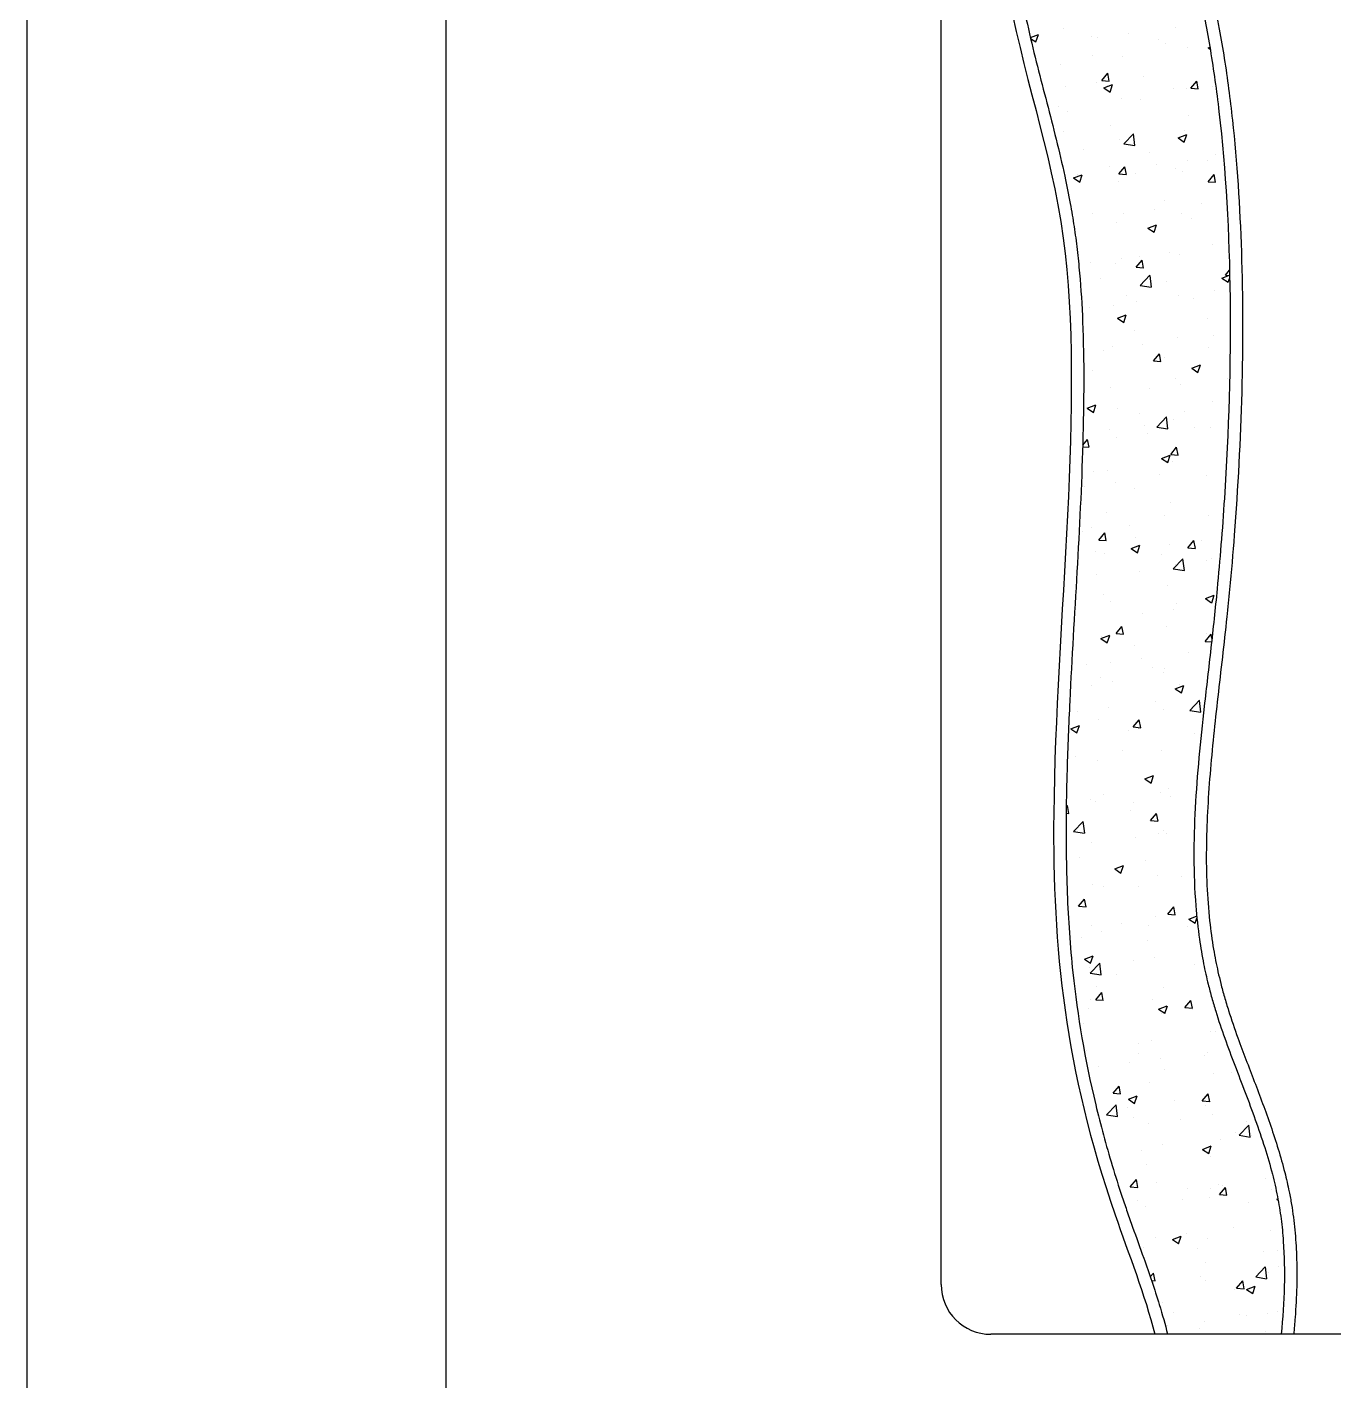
# Model space of a CAD drawing. Header units: inches. Extents: x 7.5 to 50, y 15.4 to 40.2.
# Drawn here: x 28.975 to 30.026, y 20.61 to 21.699 of the extents above; entities that cross this region are included whole.
import ezdxf

# ---------------------------------------------------------------- set-up
doc = ezdxf.new("R2010")
doc.units = ezdxf.units.IN
doc.header["$MEASUREMENT"] = 0
doc.layers.add('02', color=2, linetype='Continuous')
doc.layers.add('kadrbm', color=4, linetype='Continuous')

# ---------------------------------------------------------------- blocks, each defined once
blk = doc.blocks.new('kadrbm')
at = {"layer": 'kadrbm', "color": 4}
blk.add_lwpolyline([(0, 0), (0, 24.7972), (21, 24.7972), (21, 0), (0, 0)], close=True, dxfattribs=at)
blk.add_lwpolyline([(20.6631, 0.3257), (20.6631, 24.4603), (0.3369, 24.4603), (0.3369, 0.3257), (20.6631, 0.3257)], dxfattribs=at)

msp = doc.modelspace()

# ---------------------------------------------------------------- linework, layer by layer
at = {"layer": '02'}
for p, q in [((29.7104, 20.6878), (29.7104, 22.7478)), ((29.8085, 21.6985), (29.8085, 21.6985)), ((29.8993, 21.6991), (29.8993, 21.6991)), ((29.7822, 21.6911), (29.7886, 21.6935)), ((29.7824, 21.6903), (29.7866, 21.6875)), ((29.7866, 21.6875), (29.7887, 21.6935)), ((29.8317, 21.6918), (29.8317, 21.6918)), ((29.8364, 21.6908), (29.8364, 21.6908)), ((29.8614, 21.6941), (29.8614, 21.6941)), ((29.8851, 21.6896), (29.8851, 21.6896)), ((29.8908, 21.6866), (29.8908, 21.6866)), ((29.8325, 21.6765), (29.8325, 21.6765)), ((29.8567, 21.6755), (29.8567, 21.6755)), ((29.9087, 21.683), (29.9087, 21.683)), ((29.9253, 21.6828), (29.9266, 21.6833)), ((29.9253, 21.6828), (29.9269, 21.6818)), ((29.8062, 21.6691), (29.8062, 21.6691)), ((29.8351, 21.6546), (29.8351, 21.6546)), ((29.8396, 21.6566), (29.8444, 21.6624)), ((29.8396, 21.6566), (29.8456, 21.6561)), ((29.8456, 21.6561), (29.8444, 21.6624)), ((29.873, 21.6596), (29.873, 21.6596)), ((29.9113, 21.6503), (29.9161, 21.6561)), ((29.9173, 21.6498), (29.9161, 21.6561)), ((29.8101, 21.6513), (29.8101, 21.6513)), ((29.8413, 21.6506), (29.8483, 21.6533)), ((29.8413, 21.6506), (29.8463, 21.6472)), ((29.8441, 21.6522), (29.8441, 21.6522)), ((29.8463, 21.6472), (29.8483, 21.6532)), ((29.8975, 21.6499), (29.8975, 21.6499)), ((29.9075, 21.6497), (29.9075, 21.6497)), ((29.9113, 21.6503), (29.9173, 21.6498)), ((29.929, 21.6516), (29.929, 21.6516)), ((29.805, 21.6358), (29.805, 21.6358)), ((29.8555, 21.6422), (29.8555, 21.6422)), ((29.8707, 21.6416), (29.8707, 21.6416)), ((29.8124, 21.6315), (29.8124, 21.6315)), ((29.9098, 21.6285), (29.9098, 21.6285)), ((29.8088, 21.6152), (29.8088, 21.6152)), ((29.8467, 21.6202), (29.8467, 21.6202)), ((29.8574, 21.6056), (29.8652, 21.6137)), ((29.8663, 21.6042), (29.8652, 21.6137)), ((29.901, 21.6103), (29.908, 21.613)), ((29.901, 21.6103), (29.906, 21.607)), ((29.906, 21.6069), (29.908, 21.613)), ((29.9062, 21.6164), (29.9062, 21.6164)), ((29.8246, 21.6011), (29.8246, 21.6011)), ((29.8543, 21.6089), (29.8543, 21.6089)), ((29.8574, 21.6056), (29.8663, 21.6042)), ((29.878, 21.5988), (29.878, 21.5988)), ((29.8835, 21.589), (29.8835, 21.589)), ((29.9085, 21.5923), (29.9085, 21.5923)), ((29.9249, 21.5919), (29.9249, 21.5919)), ((29.9314, 21.5966), (29.9314, 21.5966)), ((29.817, 21.5781), (29.824, 21.5807)), ((29.817, 21.5781), (29.822, 21.5747)), ((29.8204, 21.5807), (29.8204, 21.5807)), ((29.822, 21.5747), (29.824, 21.5807)), ((29.8457, 21.5876), (29.8457, 21.5876)), ((29.8535, 21.5814), (29.8583, 21.5871)), ((29.8535, 21.5814), (29.8594, 21.5809)), ((29.8595, 21.5809), (29.8583, 21.5871)), ((29.8666, 21.5819), (29.8666, 21.5819)), ((29.8991, 21.5854), (29.8991, 21.5854)), ((29.905, 21.5831), (29.905, 21.5831)), ((29.9252, 21.5751), (29.93, 21.5809)), ((29.9312, 21.5746), (29.93, 21.5809)), ((29.8531, 21.5756), (29.8531, 21.5756)), ((29.9252, 21.5751), (29.9312, 21.5746)), ((29.8905, 21.5599), (29.8905, 21.5599)), ((29.9201, 21.5579), (29.9201, 21.5579)), ((29.8322, 21.5499), (29.8322, 21.5499)), ((29.8572, 21.5496), (29.8572, 21.5496)), ((29.8822, 21.5529), (29.8822, 21.5529)), ((29.9038, 21.5498), (29.9038, 21.5498)), ((29.9115, 21.5457), (29.9115, 21.5457)), ((29.8519, 21.5423), (29.8519, 21.5423)), ((29.8767, 21.5378), (29.8837, 21.5405)), ((29.8767, 21.5378), (29.8817, 21.5344)), ((29.8817, 21.5344), (29.8837, 21.5405)), ((29.9287, 21.5249), (29.9287, 21.5249)), ((29.8559, 21.5135), (29.8559, 21.5135)), ((29.8673, 21.5062), (29.8722, 21.5119)), ((29.8704, 21.5149), (29.8704, 21.5149)), ((29.8733, 21.5056), (29.8722, 21.5119)), ((29.8938, 21.5184), (29.8938, 21.5184)), ((29.9026, 21.5165), (29.9026, 21.5165)), ((29.8309, 21.5102), (29.8309, 21.5102)), ((29.8507, 21.509), (29.8507, 21.509)), ((29.8673, 21.5062), (29.8733, 21.5057)), ((29.9391, 21.4999), (29.9425, 21.504)), ((29.8386, 21.4969), (29.8386, 21.4969)), ((29.8706, 21.4916), (29.8784, 21.4998)), ((29.8706, 21.4916), (29.8795, 21.4903)), ((29.8796, 21.4902), (29.8785, 21.4997)), ((29.892, 21.4946), (29.892, 21.4946)), ((29.9364, 21.4975), (29.9425, 21.4999)), ((29.9364, 21.4975), (29.9413, 21.4942)), ((29.9391, 21.4999), (29.9426, 21.4996)), ((29.9414, 21.4942), (29.9426, 21.4978)), ((29.8597, 21.4835), (29.8597, 21.4835)), ((29.9014, 21.4832), (29.9014, 21.4832)), ((29.9131, 21.4812), (29.9131, 21.4812)), ((29.9306, 21.4873), (29.9306, 21.4873)), ((29.8296, 21.474), (29.8296, 21.474)), ((29.8494, 21.4757), (29.8494, 21.4757)), ((29.8675, 21.479), (29.8675, 21.479)), ((29.8524, 21.4653), (29.8594, 21.468)), ((29.8524, 21.4653), (29.8573, 21.4619)), ((29.8573, 21.4619), (29.8594, 21.468)), ((29.9246, 21.4653), (29.9246, 21.4653)), ((29.8663, 21.4553), (29.8663, 21.4553)), ((29.9002, 21.4499), (29.9002, 21.4499)), ((29.9294, 21.4512), (29.9294, 21.4512)), ((29.8412, 21.4396), (29.8412, 21.4396)), ((29.8482, 21.4425), (29.8482, 21.4425)), ((29.8721, 21.4438), (29.8721, 21.4438)), ((29.8812, 21.431), (29.886, 21.4367)), ((29.8872, 21.4304), (29.886, 21.4367)), ((29.9255, 21.4416), (29.9255, 21.4416)), ((29.8812, 21.431), (29.8872, 21.4304)), ((29.8902, 21.4333), (29.8902, 21.4333)), ((29.912, 21.425), (29.919, 21.4277)), ((29.912, 21.425), (29.917, 21.4217)), ((29.917, 21.4217), (29.9191, 21.4277)), ((29.8319, 21.4233), (29.8319, 21.4233)), ((29.8989, 21.4167), (29.8989, 21.4167)), ((29.9409, 21.4167), (29.9409, 21.4167)), ((29.847, 21.4092), (29.847, 21.4092)), ((29.878, 21.4084), (29.878, 21.4084)), ((29.9031, 21.4117), (29.9031, 21.4117)), ((29.828, 21.3928), (29.835, 21.3955)), ((29.828, 21.3928), (29.833, 21.3894)), ((29.833, 21.3894), (29.835, 21.3954)), ((29.8526, 21.3927), (29.8526, 21.3927)), ((29.9284, 21.3983), (29.9284, 21.3983)), ((29.8701, 21.3883), (29.8701, 21.3883)), ((29.8839, 21.3777), (29.8917, 21.3858)), ((29.8928, 21.3763), (29.8917, 21.3858)), ((29.8977, 21.3834), (29.8977, 21.3834)), ((29.906, 21.3905), (29.906, 21.3905)), ((29.8458, 21.3759), (29.8458, 21.3759)), ((29.8737, 21.3793), (29.8737, 21.3793)), ((29.8768, 21.3723), (29.8768, 21.3723)), ((29.8839, 21.3777), (29.8928, 21.3763)), ((29.9146, 21.3773), (29.9146, 21.3773)), ((29.9271, 21.377), (29.9271, 21.377)), ((29.8243, 21.3631), (29.8282, 21.3678)), ((29.8243, 21.3619), (29.8293, 21.3615)), ((29.8294, 21.3615), (29.8282, 21.3678)), ((29.8517, 21.369), (29.8517, 21.369)), ((29.8951, 21.3557), (29.8999, 21.3615)), ((29.9011, 21.3552), (29.8999, 21.3615)), ((29.8877, 21.3525), (29.8947, 21.3552)), ((29.8877, 21.3525), (29.8927, 21.3491)), ((29.8927, 21.3491), (29.8947, 21.3552)), ((29.8951, 21.3557), (29.9011, 21.3552)), ((29.8965, 21.3501), (29.8965, 21.3501)), ((29.8328, 21.3419), (29.8328, 21.3419)), ((29.8446, 21.3426), (29.8446, 21.3426)), ((29.8861, 21.3396), (29.8861, 21.3396)), ((29.9243, 21.3386), (29.9243, 21.3386)), ((29.8254, 21.3296), (29.8254, 21.3296)), ((29.8505, 21.3329), (29.8505, 21.3329)), ((29.866, 21.3286), (29.866, 21.3286)), ((29.8953, 21.3168), (29.8953, 21.3168)), ((29.8434, 21.3093), (29.8434, 21.3093)), ((29.8899, 21.3067), (29.8899, 21.3067)), ((29.9252, 21.3067), (29.9252, 21.3067)), ((29.8316, 21.2967), (29.8316, 21.2967)), ((29.862, 21.2984), (29.862, 21.2984)), ((29.8241, 21.2934), (29.8241, 21.2934)), ((29.8372, 21.2868), (29.8421, 21.2925)), ((29.8372, 21.2868), (29.8432, 21.2863)), ((29.8432, 21.2863), (29.8421, 21.2925)), ((29.8667, 21.2885), (29.8667, 21.2885)), ((29.8941, 21.2835), (29.8941, 21.2835)), ((29.909, 21.2805), (29.9138, 21.2863)), ((29.915, 21.28), (29.9138, 21.2863)), ((29.92, 21.2863), (29.92, 21.2863)), ((29.8344, 21.2773), (29.8344, 21.2773)), ((29.8421, 21.276), (29.8421, 21.276)), ((29.8634, 21.28), (29.8704, 21.2827)), ((29.8634, 21.28), (29.8684, 21.2766)), ((29.8684, 21.2766), (29.8704, 21.2827)), ((29.8877, 21.2751), (29.8877, 21.2751)), ((29.909, 21.2805), (29.9149, 21.28)), ((29.8698, 21.2617), (29.8698, 21.2617)), ((29.8972, 21.2637), (29.905, 21.2718)), ((29.8972, 21.2637), (29.9061, 21.2623)), ((29.8989, 21.2673), (29.8989, 21.2673)), ((29.9061, 21.2623), (29.905, 21.2718)), ((29.9239, 21.2706), (29.9239, 21.2706)), ((29.9281, 21.2717), (29.9281, 21.2717)), ((29.8357, 21.259), (29.8357, 21.259)), ((29.8409, 21.2427), (29.8409, 21.2427)), ((29.8929, 21.2502), (29.8929, 21.2502)), ((29.9231, 21.2397), (29.9301, 21.2424)), ((29.9231, 21.2397), (29.928, 21.2364)), ((29.9281, 21.2364), (29.9301, 21.2424)), ((29.8468, 21.2377), (29.8468, 21.2377)), ((29.8976, 21.2311), (29.8976, 21.2311)), ((29.9001, 21.2354), (29.9001, 21.2354)), ((29.8726, 21.2278), (29.8726, 21.2278)), ((29.839, 21.2075), (29.8461, 21.2102)), ((29.839, 21.2075), (29.844, 21.2041)), ((29.8397, 21.2094), (29.8397, 21.2094)), ((29.844, 21.2041), (29.8461, 21.2101)), ((29.8511, 21.2116), (29.8559, 21.2173)), ((29.8511, 21.2116), (29.8571, 21.2111)), ((29.8571, 21.211), (29.8559, 21.2173)), ((29.8917, 21.2169), (29.8917, 21.2169)), ((29.9228, 21.2053), (29.9277, 21.2111)), ((29.924, 21.212), (29.924, 21.212)), ((29.9283, 21.2075), (29.9277, 21.211)), ((29.8657, 21.202), (29.8657, 21.202)), ((29.9092, 21.1967), (29.9092, 21.1967)), ((29.9228, 21.2053), (29.928, 21.2049)), ((29.8273, 21.1866), (29.8273, 21.1866)), ((29.8463, 21.1884), (29.8463, 21.1884)), ((29.8713, 21.1917), (29.8713, 21.1917)), ((29.8385, 21.1761), (29.8385, 21.1761)), ((29.8807, 21.1843), (29.8807, 21.1843)), ((29.8896, 21.18), (29.8896, 21.18)), ((29.8904, 21.1836), (29.8904, 21.1836)), ((29.8313, 21.17), (29.8313, 21.17)), ((29.8484, 21.1732), (29.8484, 21.1732)), ((29.8987, 21.1672), (29.9057, 21.1699)), ((29.8987, 21.1672), (29.9037, 21.1639)), ((29.9018, 21.1709), (29.9018, 21.1709)), ((29.9037, 21.1638), (29.9058, 21.1699)), ((29.8829, 21.1572), (29.8829, 21.1572)), ((29.9104, 21.1497), (29.9182, 21.1579)), ((29.9193, 21.1484), (29.9182, 21.1578)), ((29.8199, 21.1489), (29.8199, 21.1489)), ((29.8373, 21.1428), (29.8373, 21.1428)), ((29.845, 21.1522), (29.845, 21.1522)), ((29.865, 21.1364), (29.8698, 21.1421)), ((29.871, 21.1358), (29.8698, 21.1421)), ((29.8892, 21.1503), (29.8892, 21.1503)), ((29.9104, 21.1497), (29.9193, 21.1484)), ((29.8147, 21.135), (29.8217, 21.1376)), ((29.8147, 21.135), (29.8197, 21.1316)), ((29.8197, 21.1316), (29.8217, 21.1376)), ((29.8608, 21.1335), (29.8608, 21.1335)), ((29.865, 21.1364), (29.871, 21.1358)), ((29.8695, 21.135), (29.8695, 21.135)), ((29.9142, 21.1312), (29.9142, 21.1312)), ((29.8187, 21.1128), (29.8187, 21.1128)), ((29.8361, 21.1096), (29.8361, 21.1096)), ((29.8565, 21.1178), (29.8565, 21.1178)), ((29.888, 21.1171), (29.888, 21.1171)), ((29.8744, 21.0947), (29.8814, 21.0974)), ((29.8744, 21.0947), (29.8794, 21.0913)), ((29.8794, 21.0913), (29.8814, 21.0974)), ((29.8302, 21.0783), (29.8302, 21.0783)), ((29.8348, 21.0763), (29.8348, 21.0763)), ((29.8413, 21.0824), (29.8413, 21.0824)), ((29.8868, 21.0838), (29.8868, 21.0838)), ((29.8934, 21.0867), (29.8934, 21.0867)), ((29.8947, 21.0802), (29.8947, 21.0802)), ((29.811, 21.0671), (29.8131, 21.0669)), ((29.8111, 21.0721), (29.812, 21.0732)), ((29.8131, 21.0669), (29.812, 21.0732)), ((29.8624, 21.069), (29.8624, 21.069)), ((29.8654, 21.0754), (29.8654, 21.0754)), ((29.8789, 21.0611), (29.8837, 21.0669)), ((29.8849, 21.0606), (29.8837, 21.0669)), ((29.817, 21.0523), (29.8247, 21.0604)), ((29.8259, 21.0509), (29.8248, 21.0604)), ((29.8789, 21.0611), (29.8848, 21.0606)), ((29.817, 21.0523), (29.8258, 21.051)), ((29.8671, 21.0472), (29.8671, 21.0472)), ((29.8856, 21.0505), (29.8856, 21.0505)), ((29.8893, 21.0534), (29.8893, 21.0534)), ((29.8921, 21.0505), (29.8921, 21.0505)), ((29.831, 21.0434), (29.831, 21.0434)), ((29.8214, 21.0316), (29.8214, 21.0316)), ((29.8501, 21.0222), (29.8571, 21.0249)), ((29.8501, 21.0222), (29.8551, 21.0188)), ((29.8551, 21.0188), (29.8571, 21.0249)), ((29.8748, 21.0293), (29.8748, 21.0293)), ((29.8844, 21.0172), (29.8844, 21.0172)), ((29.9037, 21.0161), (29.9037, 21.0161)), ((29.8324, 21.0097), (29.8324, 21.0097)), ((29.8408, 21.0078), (29.8408, 21.0078)), ((29.8692, 21.0084), (29.8692, 21.0084)), ((29.821, 20.9922), (29.8258, 20.9979)), ((29.821, 20.9922), (29.827, 20.9917)), ((29.827, 20.9917), (29.8258, 20.9979)), ((29.8927, 20.9859), (29.8976, 20.9917)), ((29.8987, 20.9854), (29.8976, 20.9917)), ((29.8553, 20.9782), (29.8553, 20.9782)), ((29.8831, 20.9839), (29.8831, 20.9839)), ((29.8927, 20.9859), (29.8987, 20.9854)), ((29.9098, 20.9819), (29.916, 20.9843)), ((29.9098, 20.9819), (29.9147, 20.9786)), ((29.9148, 20.9786), (29.9162, 20.9827)), ((29.8145, 20.9683), (29.8145, 20.9683)), ((29.8312, 20.9764), (29.8312, 20.9764)), ((29.8395, 20.9716), (29.8395, 20.9716)), ((29.8774, 20.9766), (29.8774, 20.9766)), ((29.9087, 20.976), (29.9087, 20.976)), ((29.823, 20.967), (29.823, 20.967)), ((29.8764, 20.9648), (29.8764, 20.9648)), ((29.8257, 20.9497), (29.8327, 20.9524)), ((29.8257, 20.9497), (29.8307, 20.9463)), ((29.8302, 20.9384), (29.838, 20.9465)), ((29.8307, 20.9463), (29.8328, 20.9523)), ((29.8391, 20.937), (29.838, 20.9465)), ((29.8651, 20.9487), (29.8651, 20.9487)), ((29.8819, 20.9506), (29.8819, 20.9506)), ((29.9142, 20.9455), (29.9142, 20.9455)), ((29.83, 20.9431), (29.83, 20.9431)), ((29.8302, 20.9384), (29.8391, 20.937)), ((29.8511, 20.9372), (29.8511, 20.9372)), ((29.8354, 20.9274), (29.8354, 20.9274)), ((29.8891, 20.9268), (29.8891, 20.9268)), ((29.8307, 20.9168), (29.8307, 20.9168)), ((29.8349, 20.917), (29.8397, 20.9227)), ((29.8349, 20.917), (29.8409, 20.9165)), ((29.8409, 20.9164), (29.8397, 20.9227)), ((29.8807, 20.9173), (29.8807, 20.9173)), ((29.9066, 20.9107), (29.9114, 20.9164)), ((29.9126, 20.9102), (29.9114, 20.9164)), ((29.8288, 20.9098), (29.8288, 20.9098)), ((29.8854, 20.9094), (29.8924, 20.9121)), ((29.8854, 20.9094), (29.8904, 20.9061)), ((29.8879, 20.9061), (29.8879, 20.9061)), ((29.8904, 20.906), (29.8925, 20.9121)), ((29.9066, 20.9107), (29.9126, 20.9102)), ((29.913, 20.9093), (29.913, 20.9093)), ((29.8248, 20.8977), (29.8248, 20.8977)), ((29.9272, 20.8918), (29.9272, 20.8918)), ((29.9308, 20.8911), (29.9308, 20.8911)), ((29.8689, 20.8818), (29.8689, 20.8818)), ((29.8795, 20.884), (29.8795, 20.884)), ((29.8276, 20.8765), (29.8276, 20.8765)), ((29.8693, 20.874), (29.8693, 20.874)), ((29.8866, 20.8699), (29.8866, 20.8699)), ((29.9227, 20.8718), (29.9227, 20.8718)), ((29.9245, 20.8749), (29.9245, 20.8749)), ((29.837, 20.8629), (29.837, 20.8629)), ((29.8616, 20.8666), (29.8616, 20.8666)), ((29.8904, 20.8606), (29.8904, 20.8606)), ((29.9438, 20.8583), (29.9438, 20.8583)), ((29.8488, 20.8418), (29.8536, 20.8475)), ((29.8548, 20.8412), (29.8536, 20.8475)), ((29.8783, 20.8507), (29.8783, 20.8507)), ((29.9296, 20.8578), (29.9296, 20.8578)), ((29.8488, 20.8418), (29.8547, 20.8412)), ((29.8611, 20.8369), (29.8681, 20.8396)), ((29.8611, 20.8369), (29.8661, 20.8335)), ((29.8661, 20.8335), (29.8681, 20.8396)), ((29.9205, 20.8355), (29.9253, 20.8412)), ((29.9265, 20.8349), (29.9253, 20.8412)), ((29.8435, 20.8244), (29.8513, 20.8325)), ((29.8524, 20.823), (29.8513, 20.8325)), ((29.8603, 20.8305), (29.8603, 20.8305)), ((29.8982, 20.8355), (29.8982, 20.8355)), ((29.9205, 20.8355), (29.9265, 20.835)), ((29.9231, 20.8321), (29.9231, 20.8321)), ((29.8435, 20.8244), (29.8524, 20.823)), ((29.8494, 20.8232), (29.8494, 20.8232)), ((29.8648, 20.8221), (29.8648, 20.8221)), ((29.8771, 20.8175), (29.8771, 20.8175)), ((29.9028, 20.8209), (29.9028, 20.8209)), ((29.9284, 20.8245), (29.9284, 20.8245)), ((29.9502, 20.8079), (29.958, 20.816)), ((29.9562, 20.8187), (29.9562, 20.8187)), ((29.9591, 20.8065), (29.958, 20.816)), ((29.9351, 20.8043), (29.9351, 20.8043)), ((29.9471, 20.8102), (29.9471, 20.8102)), ((29.9502, 20.8079), (29.9591, 20.8065)), ((29.9601, 20.8076), (29.9601, 20.8076)), ((29.8719, 20.796), (29.8719, 20.796)), ((29.8888, 20.8002), (29.8888, 20.8002)), ((29.9208, 20.7966), (29.9278, 20.7993)), ((29.9208, 20.7966), (29.9258, 20.7933)), ((29.9258, 20.7933), (29.9278, 20.7993)), ((29.8758, 20.7842), (29.8758, 20.7842)), ((29.9272, 20.7912), (29.9272, 20.7912)), ((29.8626, 20.7665), (29.8675, 20.7723)), ((29.8686, 20.766), (29.8675, 20.7723)), ((29.9717, 20.7732), (29.9717, 20.7732)), ((29.8626, 20.7665), (29.8686, 20.766)), ((29.8833, 20.7698), (29.8833, 20.7698)), ((29.9088, 20.7649), (29.9088, 20.7649)), ((29.9269, 20.7652), (29.9269, 20.7652)), ((29.9338, 20.7682), (29.9338, 20.7682)), ((29.9344, 20.7603), (29.9392, 20.766)), ((29.9367, 20.7676), (29.9367, 20.7676)), ((29.9404, 20.7597), (29.9392, 20.766)), ((29.9765, 20.7643), (29.9765, 20.7643)), ((29.8686, 20.7551), (29.8686, 20.7551)), ((29.8746, 20.7509), (29.8746, 20.7509)), ((29.9044, 20.7564), (29.9044, 20.7564)), ((29.926, 20.7579), (29.926, 20.7579)), ((29.9344, 20.7603), (29.9403, 20.7597)), ((29.9578, 20.7542), (29.9578, 20.7542)), ((29.9805, 20.7564), (29.9814, 20.7567)), ((29.9805, 20.7564), (29.9816, 20.7556)), ((29.9075, 20.7287), (29.9075, 20.7287)), ((29.9454, 20.7337), (29.9454, 20.7337)), ((29.9753, 20.731), (29.9753, 20.731)), ((29.8734, 20.7176), (29.8734, 20.7176)), ((29.8825, 20.7254), (29.8825, 20.7254)), ((29.8965, 20.7241), (29.9035, 20.7268)), ((29.8965, 20.7241), (29.9014, 20.7208)), ((29.9015, 20.7207), (29.9035, 20.7268)), ((29.9168, 20.7168), (29.9168, 20.7168)), ((29.9248, 20.7246), (29.9248, 20.7246)), ((29.9702, 20.7145), (29.9702, 20.7145)), ((29.9811, 20.7155), (29.9811, 20.7155)), ((29.8787, 20.6939), (29.8813, 20.6971)), ((29.8825, 20.6908), (29.8813, 20.6971)), ((29.9228, 20.7055), (29.9228, 20.7055)), ((29.9635, 20.6939), (29.9712, 20.702)), ((29.9724, 20.6925), (29.9713, 20.702)), ((29.9741, 20.6977), (29.9741, 20.6977)), ((29.9822, 20.7026), (29.9822, 20.7026)), ((29.8797, 20.691), (29.8825, 20.6908)), ((29.8812, 20.6893), (29.8812, 20.6893)), ((29.9191, 20.6943), (29.9191, 20.6943)), ((29.9235, 20.6913), (29.9235, 20.6913)), ((29.9482, 20.685), (29.9531, 20.6908)), ((29.9482, 20.685), (29.9542, 20.6845)), ((29.9542, 20.6845), (29.9531, 20.6908)), ((29.9562, 20.6839), (29.9632, 20.6865)), ((29.9611, 20.6805), (29.9632, 20.6865)), ((29.9635, 20.6939), (29.9723, 20.6925)), ((29.8885, 20.6735), (29.8885, 20.6735)), ((29.9468, 20.6835), (29.9468, 20.6835)), ((29.9562, 20.6839), (29.9611, 20.6805)), ((29.8974, 20.6657), (29.8974, 20.6657)), ((29.9507, 20.6634), (29.9507, 20.6634)), ((29.9559, 20.6632), (29.9559, 20.6632)), ((29.9728, 20.6644), (29.9728, 20.6644)), ((29.9809, 20.6665), (29.9809, 20.6665)), ((29.8927, 20.6548), (29.8927, 20.6548)), ((29.9184, 20.6522), (29.9184, 20.6522)), ((29.9223, 20.658), (29.9223, 20.658)), ((31.1704, 20.6478), (29.7504, 20.6478)), ((29.9718, 20.65), (29.9718, 20.65))]:
    msp.add_line(p, q, dxfattribs=at)
msp.add_arc((29.7504, 20.6878), 0.04, 180, 270, dxfattribs=at)
for points, knots in [([(29.8213, 22.2108), (29.8064, 22.1649), (29.7025, 21.7789), (29.8531, 21.5997), (29.7858, 21.0949), (29.8125, 20.8356), (29.8744, 20.6793), (29.8823, 20.6478)], [128.722551, 128.722551, 128.722551, 128.722551, 226.995995, 747.798882, 1210.851773, 1537.184552, 1624.941477, 1624.941477, 1624.941477, 1624.941477]), ([(29.8306, 22.2069), (29.8302, 22.2058), (29.8299, 22.2048), (29.8241, 22.1866), (29.8184, 22.1676), (29.8073, 22.1277), (29.8019, 22.1069), (29.7943, 22.0757), (29.7919, 22.0652), (29.7883, 22.0489), (29.787, 22.0431), (29.7847, 22.0316), (29.7835, 22.026), (29.7802, 22.0092), (29.7783, 21.9984), (29.773, 21.9668), (29.7703, 21.947), (29.7647, 21.8949), (29.7634, 21.8649), (29.764, 21.8102), (29.7659, 21.7855), (29.7719, 21.7395), (29.776, 21.7183), (29.7852, 21.6776), (29.7904, 21.6581), (29.8005, 21.6191), (29.8055, 21.5997), (29.8114, 21.5722), (29.8129, 21.5649), (29.8154, 21.5514), (29.8164, 21.5452), (29.8183, 21.5329), (29.8191, 21.5268), (29.8205, 21.5143), (29.8212, 21.508), (29.8229, 21.4888), (29.8237, 21.4757), (29.8255, 21.431), (29.8253, 21.3981), (29.8234, 21.3307), (29.8216, 21.2961), (29.8177, 21.2266), (29.8155, 21.1917), (29.813, 21.1386), (29.8122, 21.1202), (29.8114, 21.0906), (29.8111, 21.0793), (29.8108, 21.0459), (29.811, 21.0242), (29.8127, 20.9813), (29.8141, 20.9601), (29.8201, 20.9039), (29.826, 20.8689), (29.8367, 20.8245), (29.8388, 20.8164), (29.8454, 20.7919), (29.8504, 20.7753), (29.8574, 20.7542), (29.8588, 20.7502), (29.8616, 20.7422), (29.863, 20.7381), (29.8674, 20.7258), (29.8704, 20.7175), (29.8778, 20.6967), (29.8821, 20.6842), (29.8884, 20.6637), (29.8907, 20.6557), (29.8926, 20.6478)], [129.340356, 129.340356, 129.340356, 129.340356, 131.612891, 131.612891, 167.718781, 167.718781, 203.824671, 203.824671, 222.471421, 222.471421, 233.147205, 233.147205, 243.822989, 243.822989, 265.174557, 265.174557, 307.877694, 307.877694, 384.11198, 384.11198, 460.346266, 460.346266, 536.580551, 536.580551, 612.814837, 612.814837, 689.049123, 689.049123, 716.17101, 716.17101, 738.419027, 738.419027, 759.740582, 759.740582, 781.062136, 781.062136, 823.705245, 823.705245, 923.041835, 923.041835, 1022.378425, 1022.378425, 1121.715015, 1121.715015, 1175.462548, 1175.462548, 1209.115354, 1209.115354, 1276.420965, 1276.420965, 1343.726576, 1343.726576, 1454.219106, 1454.219106, 1478.441894, 1478.441894, 1526.887469, 1526.887469, 1538.179351, 1538.179351, 1549.471233, 1549.471233, 1572.054997, 1572.054997, 1605.696574, 1605.696574, 1627.146291, 1627.146291, 1627.146291, 1627.146291]), ([(29.9531, 22.2087), (29.9528, 22.2077), (29.9524, 22.2068), (29.95, 22.2002), (29.9478, 22.194), (29.9433, 22.1806), (29.941, 22.1735), (29.9333, 22.1486), (29.9279, 22.1293), (29.9174, 22.0896), (29.9125, 22.0692), (29.9069, 22.0433), (29.9056, 22.0371), (29.9034, 22.0261), (29.9024, 22.0213), (29.9007, 22.0117), (29.8998, 22.007), (29.8975, 21.9933), (29.8962, 21.9844), (29.8927, 21.9589), (29.8912, 21.9432), (29.8891, 21.9079), (29.8891, 21.8895), (29.8911, 21.8555), (29.8929, 21.84), (29.8978, 21.8107), (29.9008, 21.7968), (29.9073, 21.7696), (29.9108, 21.7562), (29.9155, 21.7373), (29.9167, 21.7321), (29.9188, 21.7232), (29.9196, 21.7195), (29.9212, 21.7119), (29.922, 21.7081), (29.9243, 21.6966), (29.9257, 21.6888), (29.9297, 21.6649), (29.932, 21.6484), (29.9394, 21.5844), (29.9423, 21.5336), (29.9435, 21.4286), (29.9418, 21.3744), (29.9375, 21.3078), (29.9366, 21.2953), (29.9346, 21.271), (29.9336, 21.2592), (29.9317, 21.2395), (29.9309, 21.2315), (29.9292, 21.2156), (29.9283, 21.2077), (29.9257, 21.184), (29.9238, 21.1684), (29.919, 21.1253), (29.9163, 21.0981), (29.9134, 21.0446), (29.9133, 21.0184), (29.916, 20.9836), (29.917, 20.9746), (29.9192, 20.959), (29.9203, 20.9524), (29.9227, 20.9403), (29.9239, 20.9349), (29.9262, 20.9258), (29.9271, 20.9222), (29.9292, 20.9149), (29.9302, 20.9113), (29.9336, 20.9005), (29.9361, 20.8932), (29.9438, 20.8715), (29.9495, 20.857), (29.9606, 20.8278), (29.966, 20.813), (29.973, 20.791), (29.9751, 20.7839), (29.9785, 20.7707), (29.9798, 20.7647), (29.9816, 20.7557), (29.9821, 20.7527), (29.9831, 20.7467), (29.9836, 20.7437), (29.9847, 20.7347), (29.9853, 20.7287), (29.9866, 20.7107), (29.9868, 20.6986), (29.9862, 20.6736), (29.9853, 20.6607), (29.984, 20.6478)], [92.919475, 92.919475, 92.919475, 92.919475, 95.560084, 95.560084, 111.062716, 111.062716, 126.565348, 126.565348, 162.478995, 162.478995, 198.392642, 198.392642, 209.792629, 209.792629, 219.12177, 219.12177, 228.450911, 228.450911, 247.109192, 247.109192, 284.425756, 284.425756, 336.851365, 336.851365, 389.276975, 389.276975, 441.702585, 441.702585, 494.128195, 494.128195, 513.606668, 513.606668, 527.217671, 527.217671, 540.828673, 540.828673, 568.050678, 568.050678, 622.494687, 622.494687, 773.606162, 773.606162, 924.717636, 924.717636, 959.801599, 959.801599, 992.974447, 992.974447, 1015.617281, 1015.617281, 1038.260114, 1038.260114, 1083.545782, 1083.545782, 1164.711584, 1164.711584, 1245.877386, 1245.877386, 1274.298589, 1274.298589, 1295.436158, 1295.436158, 1313.073932, 1313.073932, 1324.769977, 1324.769977, 1336.466021, 1336.466021, 1359.858111, 1359.858111, 1406.113443, 1406.113443, 1452.368776, 1452.368776, 1474.101873, 1474.101873, 1492.196244, 1492.196244, 1501.103461, 1501.103461, 1510.010678, 1510.010678, 1527.825112, 1527.825112, 1563.453981, 1563.453981, 1601.408362, 1601.408362, 1601.408362, 1601.408362]), ([(29.9619, 22.2037), (29.9606, 22.2001), (29.9592, 22.1963), (29.9548, 22.1836), (29.9516, 22.1739), (29.9452, 22.1531), (29.9419, 22.142), (29.9315, 22.1047), (29.9245, 22.0771), (29.9172, 22.0437), (29.9157, 22.0368), (29.9133, 22.0248), (29.9123, 22.0197), (29.9104, 22.0096), (29.9096, 22.0046), (29.9071, 21.9901), (29.9057, 21.9808), (29.9022, 21.9541), (29.9008, 21.9378), (29.8992, 21.9059), (29.8992, 21.8905), (29.9006, 21.8621), (29.9019, 21.849), (29.9055, 21.824), (29.9078, 21.8122), (29.9123, 21.7915), (29.9145, 21.7824), (29.9191, 21.7642), (29.9214, 21.7551), (29.9249, 21.7411), (29.926, 21.7364), (29.9279, 21.728), (29.9288, 21.7244), (29.9304, 21.7169), (29.9312, 21.7132), (29.9327, 21.7056), (29.9335, 21.7017), (29.9356, 21.6901), (29.937, 21.6822), (29.9408, 21.6582), (29.9429, 21.6417), (29.9485, 21.5908), (29.9508, 21.5552), (29.9532, 21.4818), (29.9533, 21.444), (29.9512, 21.3676), (29.9492, 21.329), (29.9451, 21.2761), (29.9439, 21.2615), (29.9418, 21.2396), (29.941, 21.2323), (29.9391, 21.2141), (29.9379, 21.2033), (29.9355, 21.1818), (29.9342, 21.1712), (29.9307, 21.1396), (29.9284, 21.1189), (29.9251, 21.0781), (29.924, 21.0581), (29.9236, 21.0187), (29.9244, 20.9993), (29.9273, 20.9727), (29.9283, 20.9651), (29.9306, 20.9515), (29.9318, 20.9455), (29.9339, 20.9363), (29.9346, 20.9332), (29.9363, 20.9265), (29.9373, 20.9229), (29.9394, 20.9156), (29.9405, 20.912), (29.944, 20.901), (29.9465, 20.8936), (29.9534, 20.8747), (29.9579, 20.8631), (29.9669, 20.8395), (29.9714, 20.8275), (29.9798, 20.8031), (29.9837, 20.7907), (29.9882, 20.7729), (29.9894, 20.7677), (29.9911, 20.7591), (29.9918, 20.7557), (29.9929, 20.7489), (29.9934, 20.7454), (29.9943, 20.7386), (29.9947, 20.7352), (29.9957, 20.7249), (29.9961, 20.7181), (29.997, 20.6946), (29.9965, 20.6779), (29.9949, 20.6568), (29.9945, 20.6523), (29.9941, 20.6478)], [94.287632, 94.287632, 94.287632, 94.287632, 104.45132, 104.45132, 126.226074, 126.226074, 148.000827, 148.000827, 196.390308, 196.390308, 209.159354, 209.159354, 219.142968, 219.142968, 229.126583, 229.126583, 249.093812, 249.093812, 289.028269, 289.028269, 333.419858, 333.419858, 377.811447, 377.811447, 422.203036, 422.203036, 457.599683, 457.599683, 492.99633, 492.99633, 510.439656, 510.439656, 523.810366, 523.810366, 537.181076, 537.181076, 550.551786, 550.551786, 577.293205, 577.293205, 630.776045, 630.776045, 737.741725, 737.741725, 844.707404, 844.707404, 951.673084, 951.673084, 992.537414, 992.537414, 1013.290214, 1013.290214, 1044.121304, 1044.121304, 1074.952394, 1074.952394, 1136.614574, 1136.614574, 1198.276753, 1198.276753, 1259.938933, 1259.938933, 1284.717232, 1284.717232, 1304.597027, 1304.597027, 1314.967254, 1314.967254, 1327.019187, 1327.019187, 1339.071119, 1339.071119, 1363.174984, 1363.174984, 1400.532048, 1400.532048, 1437.889112, 1437.889112, 1475.246176, 1475.246176, 1490.353575, 1490.353575, 1500.18532, 1500.18532, 1510.017065, 1510.017065, 1519.848809, 1519.848809, 1539.512299, 1539.512299, 1587.402942, 1587.402942, 1600.449473, 1600.449473, 1600.449473, 1600.449473])]:
    msp.add_open_spline(points, degree=3, knots=knots, dxfattribs=at)

# ---------------------------------------------------------------- block references
at = {"layer": 'kadrbm'}
msp.add_blockref('kadrbm', (28.9748, 15.4325), dxfattribs=at)

doc.saveas('drawing.dxf')
